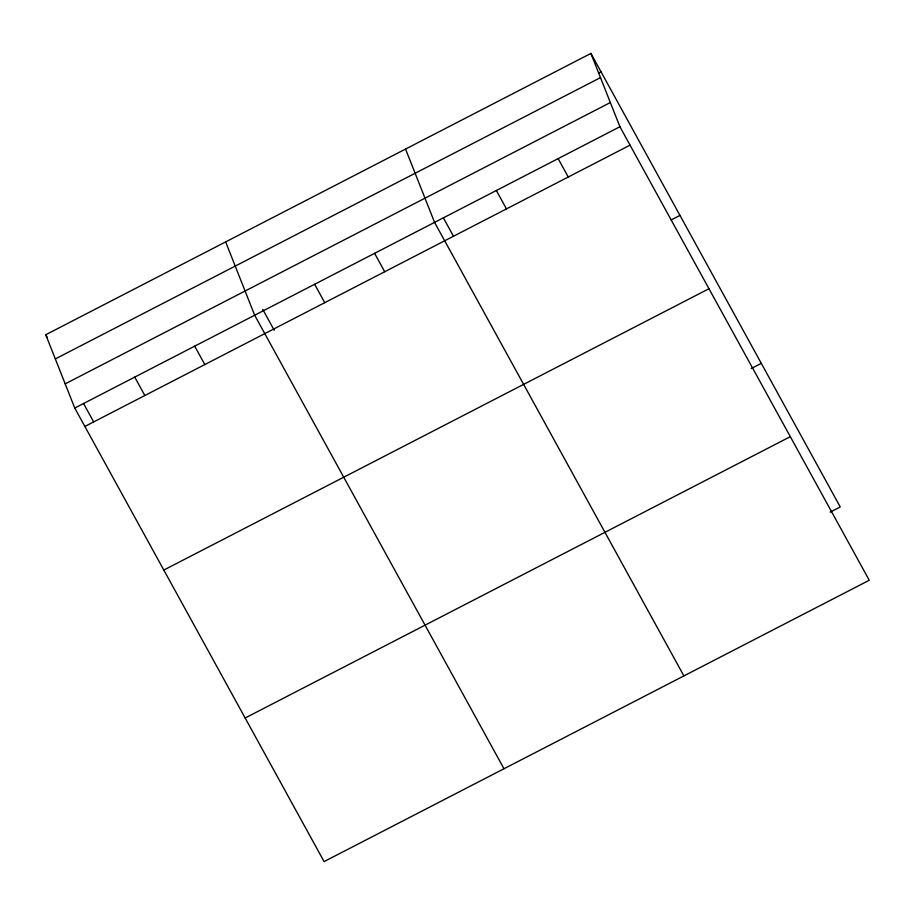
<?xml version="1.0" encoding="UTF-8"?>
<svg xmlns="http://www.w3.org/2000/svg" width="915" height="915" viewBox="0 0 915 915"><rect width="100%" height="100%" fill="white"/><g stroke="black" fill="none" stroke-linecap="round" stroke-linejoin="round"><path stroke-width="1.37" d="M590.907 53.413L619.924 126.739L869.25 580.259L324.093 861.587L74.755 408.056L45.75 334.741L590.907 53.413L840.245 506.944L830.157 512.148M598.501 73.12L601.029 71.816M55.323 358.932L600.48 77.615M65.182 383.865L610.351 102.537M74.755 408.056L619.924 126.739M84.878 426.459L630.035 145.142M671.141 219.955L679.971 215.402M163.819 570.056L708.976 288.728M751.215 368.551L761.303 363.347M245.151 718L790.308 436.672M558.139 158.627L568.249 177.018M496.353 190.503L506.464 208.906M443.34 217.781L453.451 236.196M683.894 675.911L434.568 222.391L405.551 149.065M374.601 253.329L384.712 271.732M314.634 284.279L324.745 302.682M262.754 309.396L274.226 330.258M503.993 768.749L254.667 315.229L225.65 241.903M194.701 346.167L204.811 364.57M134.734 377.117L144.845 395.52M45.75 334.741L47.1 337.189M83.528 403.458L93.65 421.861"/></g></svg>
